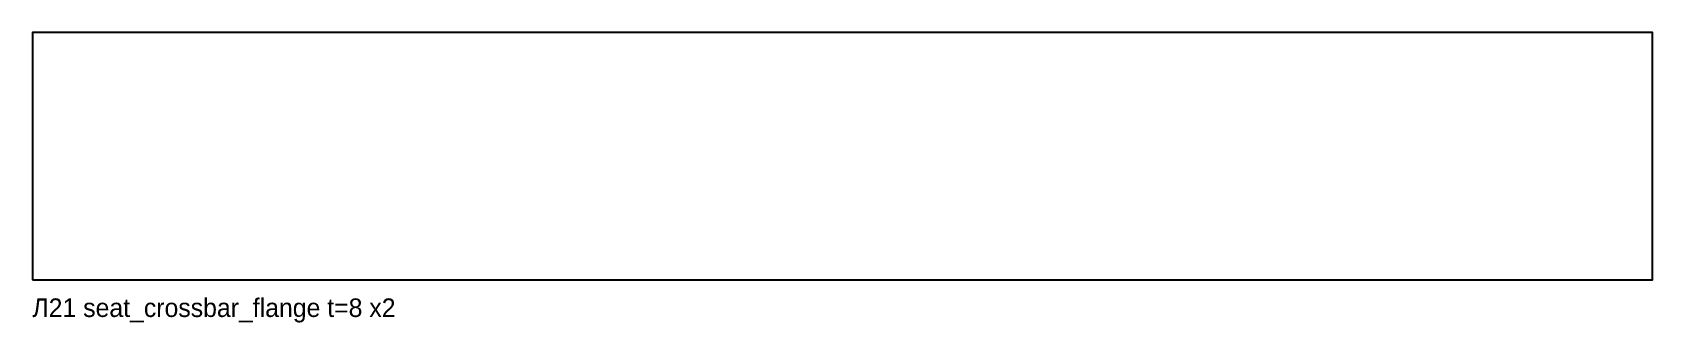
# Model space of a CAD drawing. Header units: millimetres. Extents: x 0 to 524, y -14 to 80.
import ezdxf

# ---------------------------------------------------------------- set-up
doc = ezdxf.new("R2010")
doc.units = ezdxf.units.MM

msp = doc.modelspace()

# ---------------------------------------------------------------- linework, layer by layer
at = {"layer": 'CUT'}
msp.add_lwpolyline([(0, 0), (262, 0), (524, 0), (524, 40), (524, 80), (262, 80), (0, 80), (0, 40), (0, 0)], close=True, dxfattribs=at)

# ---------------------------------------------------------------- texts
at = {"layer": 'TEXT'}
msp.add_text('Л21 seat_crossbar_flange t=8 x2', height=6, dxfattribs=at).set_placement((0, -12))

doc.saveas('drawing.dxf')
